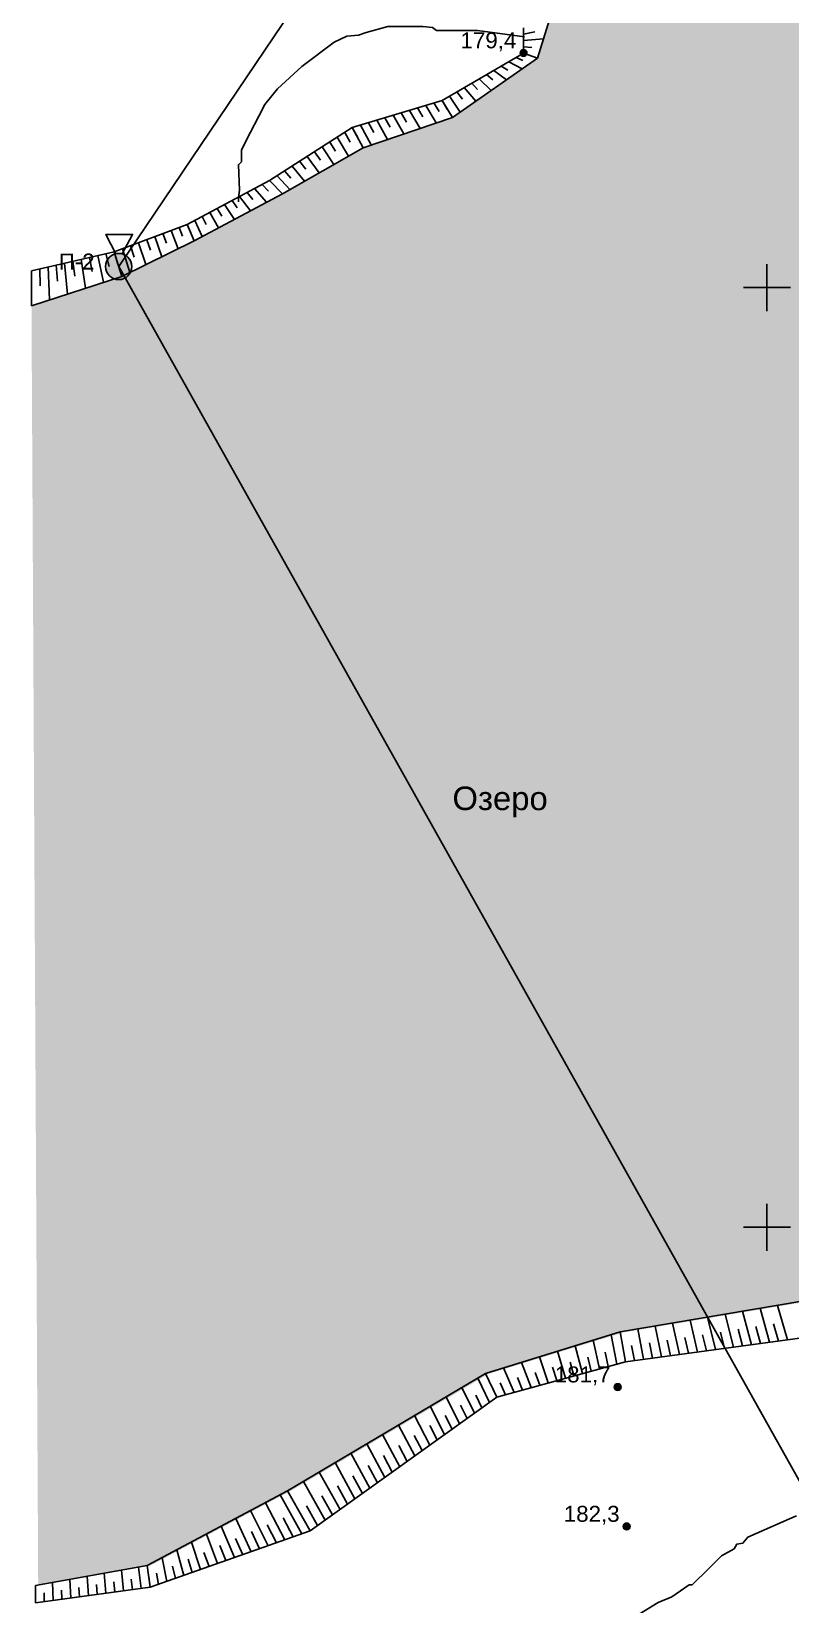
# Model space of a CAD drawing. Header units: millimetres. Extents: x 6243 to 9314, y 4730 to 7085.
# Drawn here: x 6243.4 to 6405, y 5319.7 to 5654.5 of the extents above; entities that cross this region are included whole.
import ezdxf

# ---------------------------------------------------------------- set-up
doc = ezdxf.new("R2010")
doc.units = ezdxf.units.MM
doc.header["$LTSCALE"] = 0.7
for name, color, linetype in [('відм', 14, 'Continuous'), ('горизонталі', 22, 'Continuous'), ('Откос', 7, 'Continuous'), ('чорн', 255, 'Continuous')]:
    doc.layers.add(name, color=color, linetype=linetype)
doc.styles.get("Standard").update_dxf_attribs({"font": 'arial.ttf'})

msp = doc.modelspace()

# ---------------------------------------------------------------- hatches: boundary and pattern name
at = {"layer": 'відм', "ltscale": 0.2}
h = msp.add_hatch(color=256, dxfattribs=at)
h.dxf.hatch_style = 1
h.paths.add_polyline_path([(6348.9, 5649.9, 1), (6347.43, 5649.9, 1)])
h = msp.add_hatch(color=32, dxfattribs=at)
h.dxf.hatch_style = 1
h.paths.add_polyline_path([(6368.96, 5365.97, 1), (6367.49, 5365.97, 1)])
h = msp.add_hatch(color=32, dxfattribs=at)
h.dxf.hatch_style = 1
h.paths.add_polyline_path([(6370.88, 5336.3, 1), (6369.41, 5336.3, 1)])
at = {"layer": 'чорн', "ltscale": 0.2}
h = msp.add_hatch(color=5, dxfattribs=at)
h.dxf.hatch_style = 1
h.paths.add_polyline_path([(6428.01, 5531.96), (6424.46, 5543.72), (6423.89, 5554.44), (6427.55, 5562.9), (6440.68, 5565.58), (6466.44, 5561.47), (6477.39, 5565.8), (6480.15, 5573.36), (6478.89, 5585.99), (6479.74, 5592.56), (6480.71, 5607.24), (6485.38, 5632.54), (6487.23, 5654.85), (6481.39, 5669.66), (6464.98, 5679.36), (6441.73, 5691.91), (6417.43, 5701.36), (6402.4, 5701.93), (6398.5, 5701.14), (6388.94, 5699.28), (6366.29, 5689.19), (6350.94, 5680.87), (6336.47, 5670.41), (6336.9, 5667.43), (6346.57, 5662.93), (6353.67, 5657.02), (6351.14, 5648.82), (6333.06, 5636.2), (6314.03, 5629.74), (6296.89, 5619.97), (6278.08, 5609.93), (6262.63, 5602.35), (6243.43, 5596.08), (6244.86, 5323.73), (6268.67, 5327.94), (6298.55, 5343.82), (6340.74, 5368.78), (6369.38, 5377.57), (6408.48, 5384.14), (6429.94, 5391.81), (6469.46, 5407.17), (6488.13, 5418.58), (6508.48, 5433.57), (6513.05, 5439.99), (6514.72, 5442.99), (6515.11, 5445.99), (6511.07, 5454.49), (6496.06, 5465.06), (6465.98, 5476.51), (6454.7, 5484.28), (6451.29, 5492.4), (6447.04, 5514.94), (6441.21, 5519.67), (6435.2, 5522.75)])
at = {"layer": 'чорн', "ltscale": 0.2, "transparency": 33554687}
h = msp.add_hatch(color=1, dxfattribs=at)
h.dxf.hatch_style = 1
h.paths.add_polyline_path([(6264.78, 5604.47, 1), (6259.21, 5604.47, 1)])

# ---------------------------------------------------------------- linework, layer by layer
at = {"color": 1, "ltscale": 0.2, "transparency": 33554687}
for p, q in [((6262, 5604.47), (6582, 6078.37)), ((6512.46, 5157.59), (6262, 5604.47))]:
    msp.add_line(p, q, dxfattribs=at)
at = {"layer": 'відм', "color": 7, "ltscale": 0.2}
msp.add_circle((6348.17, 5649.9), 0.733, dxfattribs=at)
at = {"layer": 'відм', "color": 32, "ltscale": 0.2}
for centre in [(6368.23, 5365.97), (6370.14, 5336.3)]:
    msp.add_circle(centre, 0.733, dxfattribs=at)
at = {"layer": 'горизонталі', "color": 32}
for points in [[(6291.86, 5636.48), (6293.11, 5638.97), (6295.81, 5642.29), (6301, 5647.06), (6307.85, 5652.23), (6310.55, 5653.48), (6313.04, 5653.68), (6314.7, 5654.3), (6319.27, 5655.54), (6326.74, 5655.53), (6328.81, 5655.32), (6329.64, 5654.7), (6338.36, 5654.69), (6348.38, 5653.32)], [(6287.48, 5618.23), (6287.48, 5619.06), (6287.69, 5620.72), (6287.49, 5626.12), (6288.11, 5626.74), (6288.12, 5629.23), (6289.16, 5631.3), (6291.86, 5636.48)], [(6406.27, 5338.56), (6404.82, 5337.94), (6395.89, 5334), (6394.86, 5332.76), (6393.61, 5332.55), (6392.99, 5331.51), (6390.29, 5330.06), (6387.59, 5327.36), (6384.06, 5323.84), (6383.44, 5323.84), (6379.71, 5321.35), (6376.8, 5320.1), (6368.71, 5315.13)]]:
    msp.add_lwpolyline(points, dxfattribs=at)
at = {"layer": 'Откос', "color": 7, "ltscale": 0.5}
for p, q in [((6348.17, 5653.91), (6350.6, 5654.44)), ((6348.17, 5652.58), (6352.4, 5652.92)), ((6346.59, 5648.98), (6348.04, 5648.33)), ((6348.17, 5651.24), (6349.97, 5651.06)), ((6348.17, 5649.9), (6351.14, 5648.82)), ((6348.17, 5649.9), (6351.14, 5648.82)), ((6340.29, 5645.31), (6341.61, 5644.19)), ((6341.87, 5646.22), (6344.56, 5644.23)), ((6343.44, 5647.14), (6344.82, 5646.26)), ((6345.02, 5648.06), (6347.85, 5646.53)), ((6334, 5641.63), (6335.17, 5640.06)), ((6335.57, 5642.55), (6337.99, 5639.64)), ((6337.15, 5643.47), (6338.39, 5642.13)), ((6338.72, 5644.39), (6341.28, 5641.93)), ((6327.37, 5638.74), (6329.6, 5635.02)), ((6329.11, 5639.27), (6330.22, 5637.44)), ((6330.85, 5639.79), (6331.95, 5637.99)), ((6330.85, 5639.79), (6333.06, 5636.2)), ((6332.42, 5640.71), (6334.7, 5637.34)), ((6315.19, 5635.08), (6316.34, 5633)), ((6316.93, 5635.6), (6319.22, 5631.5)), ((6318.67, 5636.12), (6319.81, 5634.11)), ((6320.41, 5636.65), (6322.68, 5632.68)), ((6322.15, 5637.17), (6323.28, 5635.22)), ((6323.89, 5637.69), (6326.14, 5633.85)), ((6325.63, 5638.22), (6326.75, 5636.33)), ((6308.51, 5631.98), (6310.91, 5627.97)), ((6310.11, 5633), (6311.29, 5630.93)), ((6311.71, 5634.03), (6312.87, 5631.89)), ((6311.71, 5634.03), (6314.03, 5629.74)), ((6313.45, 5634.55), (6315.76, 5630.33)), ((6303.71, 5628.91), (6304.97, 5627.1)), ((6305.31, 5629.93), (6307.8, 5626.19)), ((6306.91, 5630.95), (6308.13, 5629.02)), ((6298.91, 5625.83), (6301.57, 5622.64)), ((6300.51, 5626.86), (6301.82, 5625.19)), ((6302.11, 5627.88), (6304.68, 5624.41)), ((6292.52, 5621.91), (6293.85, 5620.48)), ((6294.11, 5622.76), (6295.5, 5621.36)), ((6294.11, 5622.76), (6296.89, 5619.97)), ((6295.71, 5623.78), (6298.45, 5620.86)), ((6297.31, 5624.81), (6298.66, 5623.28)), ((6286.15, 5618.5), (6287.24, 5616.95)), ((6287.74, 5619.35), (6290.05, 5616.32)), ((6289.33, 5620.2), (6290.55, 5618.72)), ((6290.92, 5621.05), (6293.47, 5618.14)), ((6279.78, 5615.09), (6280.64, 5613.42)), ((6281.37, 5615.94), (6283.21, 5612.67)), ((6282.96, 5616.79), (6283.94, 5615.19)), ((6284.55, 5617.65), (6286.63, 5614.49)), ((6273.14, 5612.1), (6274.64, 5608.24)), ((6274.86, 5612.75), (6275.61, 5610.92)), ((6276.59, 5613.39), (6277.33, 5611.66)), ((6276.59, 5613.39), (6278.08, 5609.93)), ((6278.18, 5614.24), (6279.79, 5610.84)), ((6262.78, 5608.26), (6264.35, 5603.19)), ((6264.5, 5608.9), (6265.28, 5606.47)), ((6266.23, 5609.54), (6267.78, 5604.87)), ((6267.96, 5610.18), (6268.73, 5607.95)), ((6269.68, 5610.82), (6271.21, 5606.56)), ((6271.41, 5611.46), (6272.17, 5609.43)), ((6250.47, 5605.18), (6251.11, 5598.59)), ((6252.24, 5605.59), (6252.63, 5602.4)), ((6254, 5606), (6254.95, 5599.84)), ((6255.76, 5606.4), (6256.32, 5603.44)), ((6257.53, 5606.81), (6258.79, 5601.1)), ((6259.29, 5607.22), (6260, 5604.47)), ((6261.05, 5607.62), (6261.84, 5604.99)), ((6261.05, 5607.62), (6262.63, 5602.35)), ((6243.42, 5603.56), (6243.43, 5596.08)), ((6245.19, 5603.96), (6245.27, 5600.34)), ((6246.95, 5604.37), (6247.27, 5597.34)), ((6248.71, 5604.78), (6248.95, 5601.37)), ((6389.01, 5373.95), (6387.36, 5380.84)), ((6392.85, 5374.47), (6391.08, 5381.47)), ((6396.68, 5374.99), (6394.81, 5382.1)), ((6400.51, 5375.51), (6398.53, 5382.73)), ((6404.34, 5376.03), (6402.25, 5383.36)), ((6369.85, 5371.35), (6368.74, 5377.7)), ((6373.68, 5371.87), (6372.47, 5378.33)), ((6377.51, 5372.39), (6376.19, 5378.95)), ((6381.35, 5372.91), (6379.91, 5379.58)), ((6385.18, 5373.43), (6383.64, 5380.21)), ((6390.93, 5374.21), (6390.08, 5377.68)), ((6394.76, 5374.73), (6393.85, 5378.26)), ((6398.59, 5375.25), (6397.63, 5378.83)), ((6402.43, 5375.77), (6401.41, 5379.41)), ((6360.73, 5368.84), (6359.2, 5374.76)), ((6364.38, 5369.84), (6363.02, 5375.93)), ((6368.02, 5370.84), (6366.84, 5377.11)), ((6369.85, 5371.35), (6369.3, 5374.52)), ((6371.76, 5371.61), (6371.18, 5374.81)), ((6375.6, 5372.13), (6374.96, 5375.38)), ((6379.43, 5372.65), (6378.74, 5375.96)), ((6383.26, 5373.17), (6382.52, 5376.53)), ((6387.1, 5373.69), (6386.3, 5377.11)), ((6349.8, 5365.84), (6347.75, 5371.23)), ((6353.45, 5366.84), (6351.56, 5372.41)), ((6357.09, 5367.84), (6355.38, 5373.58)), ((6358.91, 5368.34), (6358.1, 5371.26)), ((6362.56, 5369.34), (6361.83, 5372.34)), ((6366.2, 5370.34), (6365.56, 5373.43)), ((6340.92, 5362.7), (6338.42, 5367.88)), ((6342.51, 5363.84), (6340.11, 5368.88)), ((6346.16, 5364.84), (6343.93, 5370.05)), ((6347.98, 5365.34), (6346.91, 5367.99)), ((6351.62, 5366.34), (6350.64, 5369.08)), ((6355.27, 5367.34), (6354.37, 5370.17)), ((6334.56, 5358.14), (6331.68, 5363.88)), ((6337.74, 5360.42), (6335.05, 5365.88)), ((6339.33, 5361.56), (6338.03, 5364.22)), ((6342.51, 5363.84), (6341.31, 5366.36)), ((6344.33, 5364.34), (6343.18, 5366.9)), ((6331.38, 5355.86), (6328.3, 5361.88)), ((6336.15, 5359.28), (6334.76, 5362.08)), ((6325.02, 5351.3), (6321.55, 5357.88)), ((6328.2, 5353.58), (6324.93, 5359.88)), ((6329.79, 5354.72), (6328.2, 5357.8)), ((6332.97, 5357), (6331.48, 5359.94)), ((6318.65, 5346.74), (6314.81, 5353.88)), ((6321.83, 5349.02), (6318.18, 5355.88)), ((6326.61, 5352.44), (6324.92, 5355.66)), ((6315.47, 5344.46), (6311.43, 5351.88)), ((6320.24, 5347.88), (6318.37, 5351.38)), ((6323.43, 5350.16), (6321.65, 5353.52)), ((6309.11, 5339.9), (6304.69, 5347.88)), ((6312.29, 5342.18), (6308.06, 5349.88)), ((6313.88, 5343.32), (6311.81, 5347.1)), ((6317.06, 5345.6), (6315.09, 5349.24)), ((6302.75, 5335.34), (6297.94, 5343.87)), ((6305.93, 5337.62), (6301.31, 5345.88)), ((6310.7, 5341.04), (6308.54, 5344.96)), ((6297.37, 5333.44), (6293.22, 5341.36)), ((6300.96, 5334.71), (6296.37, 5343.04)), ((6304.34, 5336.48), (6301.98, 5340.68)), ((6307.52, 5338.76), (6305.26, 5342.82)), ((6290.2, 5330.92), (6286.94, 5338.01)), ((6293.78, 5332.18), (6290.08, 5339.69)), ((6299.16, 5334.07), (6296.98, 5338.14)), ((6302.75, 5335.34), (6300.34, 5339.61)), ((6283.02, 5328.39), (6280.65, 5334.66)), ((6286.61, 5329.66), (6283.79, 5336.34)), ((6288.4, 5330.29), (6286.88, 5333.73)), ((6291.99, 5331.55), (6290.25, 5335.2)), ((6295.58, 5332.81), (6293.61, 5336.67)), ((6275.85, 5325.87), (6274.36, 5331.31)), ((6279.44, 5327.13), (6277.51, 5332.99)), ((6281.23, 5327.76), (6280.15, 5330.79)), ((6284.82, 5329.03), (6283.52, 5332.26)), ((6263.05, 5322.58), (6262.58, 5326.99)), ((6266.8, 5323.09), (6266.24, 5327.64)), ((6268.68, 5323.35), (6268.08, 5327.96)), ((6272.26, 5324.61), (6271.22, 5329.64)), ((6274.06, 5325.24), (6273.42, 5327.86)), ((6277.64, 5326.5), (6276.79, 5329.33)), ((6244.27, 5320.04), (6244.27, 5323.73)), ((6248.03, 5320.54), (6247.93, 5324.38)), ((6251.78, 5321.05), (6251.6, 5325.03)), ((6255.54, 5321.56), (6255.26, 5325.69)), ((6257.41, 5321.82), (6257.25, 5323.91)), ((6259.29, 5322.07), (6258.92, 5326.34)), ((6261.17, 5322.33), (6260.96, 5324.49)), ((6264.92, 5322.84), (6264.67, 5325.07)), ((6268.68, 5323.35), (6268.38, 5325.65)), ((6270.47, 5323.98), (6270.06, 5326.39)), ((6246.15, 5320.29), (6246.13, 5322.17)), ((6249.9, 5320.8), (6249.83, 5322.75)), ((6253.66, 5321.31), (6253.54, 5323.33))]:
    msp.add_line(p, q, dxfattribs=at)
at = {"layer": 'чорн', "color": 7, "ltscale": 0.5}
for p, q in [((6348.17, 5655.25), (6348.17, 5649.9)), ((6353.67, 5657.02), (6351.14, 5648.82)), ((6348.17, 5649.9), (6330.85, 5639.79)), ((6351.14, 5648.82), (6333.06, 5636.2)), ((6330.85, 5639.79), (6311.71, 5634.03)), ((6333.06, 5636.2), (6314.03, 5629.74)), ((6311.71, 5634.03), (6294.11, 5622.76)), ((6314.03, 5629.74), (6296.89, 5619.97)), ((6294.11, 5622.76), (6276.59, 5613.39)), ((6296.89, 5619.97), (6278.08, 5609.93)), ((6276.59, 5613.39), (6261.05, 5607.62)), ((6278.08, 5609.93), (6262.63, 5602.35)), ((6261.05, 5607.62), (6243.42, 5603.56)), ((6262.63, 5602.35), (6243.43, 5596.08)), ((6368.74, 5377.7), (6407.84, 5384.3)), ((6340.11, 5368.88), (6368.74, 5377.7)), ((6369.85, 5371.35), (6410.09, 5376.81)), ((6342.51, 5363.84), (6369.85, 5371.35)), ((6297.94, 5343.87), (6340.11, 5368.88)), ((6302.75, 5335.34), (6342.51, 5363.84)), ((6268.08, 5327.96), (6297.94, 5343.87)), ((6268.68, 5323.35), (6302.75, 5335.34)), ((6244.27, 5323.73), (6268.08, 5327.96)), ((6244.27, 5320.04), (6268.68, 5323.35))]:
    msp.add_line(p, q, dxfattribs=at)
at = {"layer": 'чорн', "ltscale": 0.2, "transparency": 33554687}
for p, q in [((6399.99, 5604.99), (6399.99, 5594.99)), ((6394.99, 5599.99), (6404.99, 5599.99)), ((6394.99, 5599.99), (6394.99, 5599.99)), ((6394.99, 5599.99), (6399.99, 5599.99)), ((6399.99, 5404.99), (6399.99, 5394.99)), ((6394.99, 5399.99), (6404.99, 5399.99)), ((6394.99, 5399.99), (6394.99, 5399.99)), ((6394.99, 5399.99), (6399.99, 5399.99))]:
    msp.add_line(p, q, dxfattribs=at)
at = {"layer": 'чорн', "color": 7, "ltscale": 0.2, "transparency": 33554687}
for p, q in [((6399.99, 5604.99), (6399.99, 5594.99)), ((6394.99, 5599.99), (6404.99, 5599.99)), ((6394.99, 5599.99), (6394.99, 5599.99)), ((6394.99, 5599.99), (6399.99, 5599.99)), ((6399.99, 5404.99), (6399.99, 5394.99)), ((6394.99, 5399.99), (6404.99, 5399.99)), ((6394.99, 5399.99), (6394.99, 5399.99)), ((6394.99, 5399.99), (6399.99, 5399.99))]:
    msp.add_line(p, q, dxfattribs=at)
msp.add_lwpolyline([(6262.74, 5607.15), (6264.94, 5611.3), (6259.27, 5611.31), (6261.36, 5607.18)], dxfattribs=at)
msp.add_circle((6262, 5604.47), 2.79, dxfattribs=at)

# ---------------------------------------------------------------- texts
at = {"color": 1, "ltscale": 0.2, "transparency": 33554687, "insert": (6249.23, 5607.22), "char_height": 3.4, "attachment_point": 1}
msp.add_mtext_dynamic_manual_height_columns('П-2', width=29.6861, gutter_width=12.5, heights=[0], dxfattribs=at)
at = {"layer": 'чорн', "color": 32, "ltscale": 0.2, "char_height": 3.4, "attachment_point": 1}
for s, insert, rotation in [('179,4', (6334.76, 5654.31), 359.9325), ('181,7', (6354.82, 5370.36), 359.9895), ('182,3', (6356.74, 5340.69), 359.9895)]:
    msp.add_mtext_dynamic_manual_height_columns(s, width=2.4374, gutter_width=12.5, heights=[0], dxfattribs=dict(at, insert=insert, rotation=rotation))
at = {"layer": 'чорн', "color": 7, "ltscale": 0.2, "insert": (6333.04, 5493.78), "char_height": 5, "attachment_point": 1, "rotation": 359.9325}
msp.add_mtext_dynamic_manual_height_columns('Озеро', width=4.2998, gutter_width=12.5, heights=[0], dxfattribs=at)

doc.saveas('drawing.dxf')
